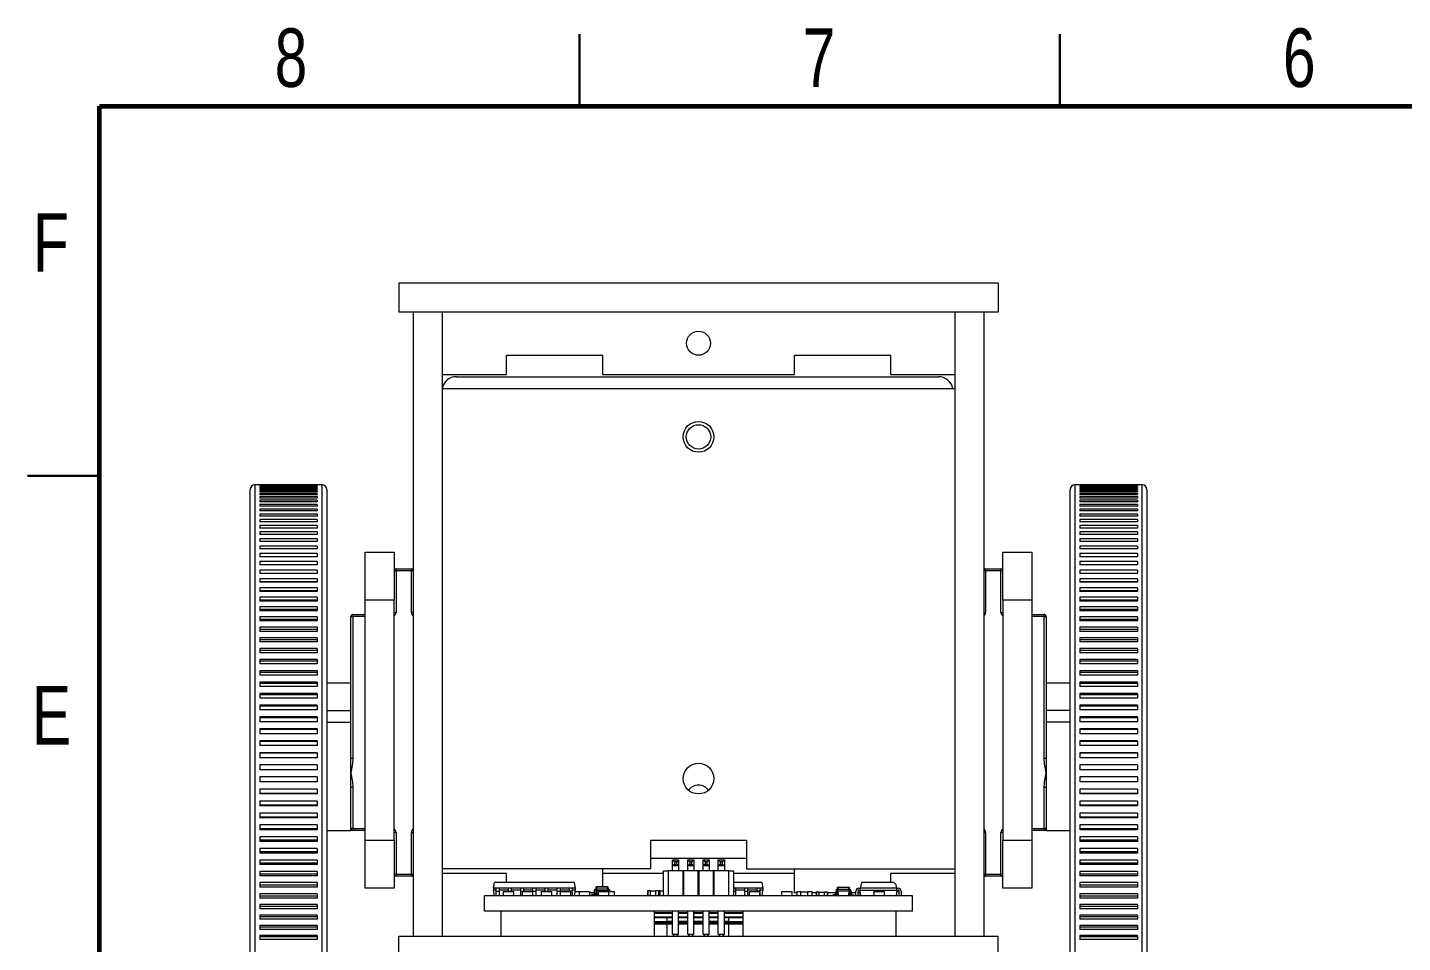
# Model space of a CAD drawing. Header units: millimetres. Extents: x 2 to 418, y 2 to 295.
# Drawn here: x 2.5 to 145.7, y 199.9 to 295.2 of the extents above; entities that cross this region are included whole.
import ezdxf

# ---------------------------------------------------------------- set-up
doc = ezdxf.new("R2010")
doc.units = ezdxf.units.MM
doc.styles.add('SLDTEXTSTYLE1', font='TXT', dxfattribs={"width": 0.75})

msp = doc.modelspace()

# ---------------------------------------------------------------- linework, layer by layer
at = {"color": 7, "linetype": 'Continuous', "lineweight": 30}
for p, q in [((60, 287), (60, 294.5)), ((110, 287), (110, 294.5)), ((10, 248.5), (2.5, 248.5))]:
    msp.add_line(p, q, dxfattribs=at)
at = {"color": 7, "linetype": 'Continuous', "lineweight": 60}
for p, q in [((10, 10), (10, 287)), ((10, 287), (410, 287))]:
    msp.add_line(p, q, dxfattribs=at)
at = {"color": 7, "linetype": 'Continuous', "lineweight": 15}
for p, q in [((41.18, 268.56), (41.18, 265.56)), ((103.58, 268.56), (41.18, 268.56)), ((103.58, 268.56), (103.58, 265.56)), ((103.58, 265.56), (41.18, 265.56)), ((42.68, 265.56), (42.68, 200.56)), ((45.68, 265.56), (45.68, 200.56)), ((99.08, 265.56), (99.08, 200.56)), ((102.08, 265.56), (102.08, 200.56)), ((52.38, 261.06), (62.38, 261.06)), ((52.38, 259.06), (52.38, 261.06)), ((62.38, 261.06), (62.38, 259.06)), ((82.38, 261.06), (92.38, 261.06)), ((82.38, 259.06), (82.38, 261.06)), ((92.38, 261.06), (92.38, 259.06)), ((45.68, 259.06), (52.38, 259.06)), ((47.17, 258.83), (97.37, 258.83)), ((62.38, 259.06), (82.38, 259.06)), ((92.38, 259.06), (99.08, 259.06)), ((99.08, 257.56), (45.68, 257.56)), ((25.68, 229.51), (25.68, 247.06)), ((26.68, 247.56), (26.18, 247.56)), ((32.68, 247.56), (26.68, 247.56)), ((26.68, 247.56), (26.68, 247.56)), ((32.68, 247.56), (26.68, 247.56)), ((32.68, 247.54), (26.68, 247.54)), ((26.68, 247.54), (26.68, 247.52)), ((32.68, 247.52), (26.68, 247.52)), ((32.68, 247.47), (26.68, 247.47)), ((26.68, 247.47), (26.68, 247.43)), ((32.68, 247.43), (26.68, 247.43)), ((32.68, 247.34), (26.68, 247.34)), ((26.68, 247.34), (26.68, 247.28)), ((32.68, 247.28), (26.68, 247.28)), ((32.68, 247.17), (26.68, 247.17)), ((26.68, 247.17), (26.68, 247.09)), ((32.68, 247.09), (26.68, 247.09)), ((32.68, 246.94), (26.68, 246.94)), ((26.68, 246.94), (26.68, 246.84)), ((32.68, 246.84), (26.68, 246.84)), ((32.68, 246.66), (26.68, 246.66)), ((26.68, 246.66), (26.68, 246.54)), ((32.68, 246.54), (26.68, 246.54)), ((32.68, 246.33), (26.68, 246.33)), ((26.68, 246.33), (26.68, 246.19)), ((33.18, 247.56), (32.68, 247.56)), ((32.68, 247.56), (32.68, 247.56)), ((32.68, 247.54), (32.68, 247.52)), ((32.68, 247.47), (32.68, 247.43)), ((32.68, 247.34), (32.68, 247.28)), ((32.68, 247.17), (32.68, 247.09)), ((32.68, 246.94), (32.68, 246.84)), ((32.68, 246.66), (32.68, 246.54)), ((32.68, 246.33), (32.68, 246.19)), ((33.68, 247.06), (33.68, 229.51)), ((111.08, 229.51), (111.08, 247.06)), ((112.08, 247.56), (111.58, 247.56)), ((118.08, 247.56), (112.08, 247.56)), ((112.08, 247.56), (112.08, 247.56)), ((118.08, 247.56), (112.08, 247.56)), ((118.08, 247.54), (112.08, 247.54)), ((112.08, 247.54), (112.08, 247.52)), ((118.08, 247.52), (112.08, 247.52)), ((118.08, 247.47), (112.08, 247.47)), ((112.08, 247.47), (112.08, 247.43)), ((118.08, 247.43), (112.08, 247.43)), ((118.08, 247.34), (112.08, 247.34)), ((112.08, 247.34), (112.08, 247.28)), ((118.08, 247.28), (112.08, 247.28)), ((118.08, 247.17), (112.08, 247.17)), ((112.08, 247.17), (112.08, 247.09)), ((118.08, 247.09), (112.08, 247.09)), ((118.08, 246.94), (112.08, 246.94)), ((112.08, 246.94), (112.08, 246.84)), ((118.08, 246.84), (112.08, 246.84)), ((118.08, 246.66), (112.08, 246.66)), ((112.08, 246.66), (112.08, 246.54)), ((118.08, 246.54), (112.08, 246.54)), ((118.08, 246.33), (112.08, 246.33)), ((112.08, 246.33), (112.08, 246.19)), ((118.58, 247.56), (118.08, 247.56)), ((118.08, 247.56), (118.08, 247.56)), ((118.08, 247.54), (118.08, 247.52)), ((118.08, 247.47), (118.08, 247.43)), ((118.08, 247.34), (118.08, 247.28)), ((118.08, 247.17), (118.08, 247.09)), ((118.08, 246.94), (118.08, 246.84)), ((118.08, 246.66), (118.08, 246.54)), ((118.08, 246.33), (118.08, 246.19)), ((119.08, 247.06), (119.08, 229.51)), ((32.68, 246.19), (26.68, 246.19)), ((32.68, 245.95), (26.68, 245.95)), ((26.68, 245.95), (26.68, 245.79)), ((32.68, 245.79), (26.68, 245.79)), ((32.68, 245.52), (26.68, 245.52)), ((26.68, 245.52), (26.68, 245.34)), ((32.68, 245.34), (26.68, 245.34)), ((32.68, 245.04), (26.68, 245.04)), ((26.68, 245.04), (26.68, 244.84)), ((32.68, 245.95), (32.68, 245.79)), ((32.68, 245.52), (32.68, 245.34)), ((32.68, 245.04), (32.68, 244.84)), ((118.08, 246.19), (112.08, 246.19)), ((118.08, 245.95), (112.08, 245.95)), ((112.08, 245.95), (112.08, 245.79)), ((118.08, 245.79), (112.08, 245.79)), ((118.08, 245.52), (112.08, 245.52)), ((112.08, 245.52), (112.08, 245.34)), ((118.08, 245.34), (112.08, 245.34)), ((118.08, 245.04), (112.08, 245.04)), ((112.08, 245.04), (112.08, 244.84)), ((118.08, 245.95), (118.08, 245.79)), ((118.08, 245.52), (118.08, 245.34)), ((118.08, 245.04), (118.08, 244.84)), ((32.68, 244.84), (26.68, 244.84)), ((32.68, 244.52), (26.68, 244.52)), ((26.68, 244.52), (26.68, 244.29)), ((32.68, 244.29), (26.68, 244.29)), ((32.68, 243.94), (26.68, 243.94)), ((26.68, 243.94), (26.68, 243.7)), ((32.68, 243.7), (26.68, 243.7)), ((32.68, 244.52), (32.68, 244.29)), ((32.68, 243.94), (32.68, 243.7)), ((118.08, 244.84), (112.08, 244.84)), ((118.08, 244.52), (112.08, 244.52)), ((112.08, 244.52), (112.08, 244.29)), ((118.08, 244.29), (112.08, 244.29)), ((118.08, 243.94), (112.08, 243.94)), ((112.08, 243.94), (112.08, 243.7)), ((118.08, 243.7), (112.08, 243.7)), ((118.08, 244.52), (118.08, 244.29)), ((118.08, 243.94), (118.08, 243.7)), ((32.68, 243.32), (26.68, 243.32)), ((26.68, 243.32), (26.68, 243.06)), ((32.68, 243.06), (26.68, 243.06)), ((32.68, 242.66), (26.68, 242.66)), ((26.68, 242.66), (26.68, 242.38)), ((32.68, 242.38), (26.68, 242.38)), ((32.68, 243.32), (32.68, 243.06)), ((32.68, 242.66), (32.68, 242.38)), ((118.08, 243.32), (112.08, 243.32)), ((112.08, 243.32), (112.08, 243.06)), ((118.08, 243.06), (112.08, 243.06)), ((118.08, 242.66), (112.08, 242.66)), ((112.08, 242.66), (112.08, 242.38)), ((118.08, 242.38), (112.08, 242.38)), ((118.08, 243.32), (118.08, 243.06)), ((118.08, 242.66), (118.08, 242.38)), ((32.68, 241.95), (26.68, 241.95)), ((26.68, 241.95), (26.68, 241.65)), ((32.68, 241.65), (26.68, 241.65)), ((32.68, 241.19), (26.68, 241.19)), ((26.68, 241.19), (26.68, 240.88)), ((32.68, 240.88), (26.68, 240.88)), ((32.68, 241.95), (32.68, 241.65)), ((32.68, 241.19), (32.68, 240.88)), ((118.08, 241.95), (112.08, 241.95)), ((112.08, 241.95), (112.08, 241.65)), ((118.08, 241.65), (112.08, 241.65)), ((118.08, 241.19), (112.08, 241.19)), ((112.08, 241.19), (112.08, 240.88)), ((118.08, 240.88), (112.08, 240.88)), ((118.08, 241.95), (118.08, 241.65)), ((118.08, 241.19), (118.08, 240.88)), ((32.68, 240.4), (26.68, 240.4)), ((26.68, 240.4), (26.68, 240.07)), ((32.68, 240.07), (26.68, 240.07)), ((32.68, 239.56), (26.68, 239.56)), ((26.68, 239.56), (26.68, 239.22)), ((32.68, 239.22), (26.68, 239.22)), ((32.68, 240.4), (32.68, 240.07)), ((32.68, 239.56), (32.68, 239.22)), ((37.68, 240.56), (40.68, 240.56)), ((37.68, 235.56), (37.68, 240.56)), ((40.68, 240.56), (40.68, 235.56)), ((104.08, 235.56), (104.08, 240.56)), ((104.08, 240.56), (107.08, 240.56)), ((107.08, 240.56), (107.08, 235.56)), ((118.08, 240.4), (112.08, 240.4)), ((112.08, 240.4), (112.08, 240.07)), ((118.08, 240.07), (112.08, 240.07)), ((118.08, 239.56), (112.08, 239.56)), ((112.08, 239.56), (112.08, 239.22)), ((118.08, 239.22), (112.08, 239.22)), ((118.08, 240.4), (118.08, 240.07)), ((118.08, 239.56), (118.08, 239.22)), ((32.68, 238.69), (26.68, 238.69)), ((26.68, 238.69), (26.68, 238.33)), ((32.68, 238.34), (26.68, 238.34)), ((32.68, 238.33), (26.68, 238.33)), ((32.68, 237.78), (26.68, 237.78)), ((26.68, 237.78), (26.68, 237.41)), ((32.68, 238.69), (32.68, 238.33)), ((32.68, 237.78), (32.68, 237.41)), ((40.68, 238.61), (40.88, 238.61)), ((40.88, 238.81), (40.88, 238.61)), ((40.88, 238.81), (42.48, 238.81)), ((40.88, 238.61), (40.88, 234.26)), ((42.48, 238.61), (40.88, 238.61)), ((42.48, 238.81), (42.48, 238.61)), ((42.48, 234.26), (42.48, 238.61)), ((42.68, 238.61), (42.48, 238.61)), ((102.28, 238.61), (102.08, 238.61)), ((102.28, 238.61), (102.28, 238.81)), ((102.28, 238.81), (103.88, 238.81)), ((102.28, 238.61), (102.28, 234.26)), ((103.88, 238.61), (102.28, 238.61)), ((103.88, 238.61), (103.88, 238.81)), ((103.88, 234.26), (103.88, 238.61)), ((103.88, 238.61), (104.08, 238.61)), ((118.08, 238.69), (112.08, 238.69)), ((112.08, 238.69), (112.08, 238.33)), ((118.08, 238.34), (112.08, 238.34)), ((118.08, 238.33), (112.08, 238.33)), ((118.08, 237.78), (112.08, 237.78)), ((112.08, 237.78), (112.08, 237.41)), ((118.08, 238.69), (118.08, 238.33)), ((118.08, 237.78), (118.08, 237.41)), ((32.68, 237.45), (26.68, 237.45)), ((32.68, 237.41), (26.68, 237.41)), ((32.68, 236.83), (26.68, 236.83)), ((26.68, 236.83), (26.68, 236.45)), ((32.68, 236.52), (26.68, 236.52)), ((32.68, 236.45), (26.68, 236.45)), ((32.68, 236.83), (32.68, 236.45)), ((118.08, 237.45), (112.08, 237.45)), ((118.08, 237.41), (112.08, 237.41)), ((118.08, 236.83), (112.08, 236.83)), ((112.08, 236.83), (112.08, 236.45)), ((118.08, 236.52), (112.08, 236.52)), ((118.08, 236.45), (112.08, 236.45)), ((118.08, 236.83), (118.08, 236.45)), ((32.68, 235.85), (26.68, 235.85)), ((26.68, 235.85), (26.68, 235.46)), ((32.68, 235.55), (26.68, 235.55)), ((32.68, 235.46), (26.68, 235.46)), ((32.68, 234.84), (26.68, 234.84)), ((26.68, 234.84), (26.68, 234.43)), ((32.68, 235.85), (32.68, 235.46)), ((32.68, 234.84), (32.68, 234.43)), ((40.68, 235.56), (37.68, 235.56)), ((37.68, 210.56), (37.68, 235.56)), ((40.68, 210.56), (40.68, 235.56)), ((104.08, 235.56), (104.08, 210.56)), ((107.08, 235.56), (104.08, 235.56)), ((107.08, 235.56), (107.08, 210.56)), ((118.08, 235.85), (112.08, 235.85)), ((112.08, 235.85), (112.08, 235.46)), ((118.08, 235.55), (112.08, 235.55)), ((118.08, 235.46), (112.08, 235.46)), ((118.08, 234.84), (112.08, 234.84)), ((112.08, 234.84), (112.08, 234.43)), ((118.08, 235.85), (118.08, 235.46)), ((118.08, 234.84), (118.08, 234.43)), ((32.68, 234.56), (26.68, 234.56)), ((32.68, 234.43), (26.68, 234.43)), ((32.68, 233.8), (26.68, 233.8)), ((26.68, 233.8), (26.68, 233.38)), ((32.68, 233.53), (26.68, 233.53)), ((32.68, 233.8), (32.68, 233.38)), ((36.18, 219.09), (36.18, 233.86)), ((36.18, 233.86), (36.38, 233.86)), ((36.38, 234.06), (36.38, 233.86)), ((36.38, 234.06), (37.68, 234.06)), ((36.38, 233.86), (36.38, 219.09)), ((40.68, 234.26), (40.88, 234.26)), ((42.68, 234.26), (42.48, 234.26)), ((102.28, 234.26), (102.08, 234.26)), ((103.88, 234.26), (104.08, 234.26)), ((107.08, 234.06), (108.38, 234.06)), ((108.38, 233.86), (108.38, 234.06)), ((108.38, 219.09), (108.38, 233.86)), ((108.38, 233.86), (108.58, 233.86)), ((108.58, 233.86), (108.58, 219.09)), ((118.08, 234.56), (112.08, 234.56)), ((118.08, 234.43), (112.08, 234.43)), ((118.08, 233.8), (112.08, 233.8)), ((112.08, 233.8), (112.08, 233.38)), ((118.08, 233.53), (112.08, 233.53)), ((118.08, 233.8), (118.08, 233.38)), ((32.68, 233.38), (26.68, 233.38)), ((32.68, 232.73), (26.68, 232.73)), ((26.68, 232.73), (26.68, 232.3)), ((32.68, 232.48), (26.68, 232.48)), ((32.68, 232.3), (26.68, 232.3)), ((32.68, 232.73), (32.68, 232.3)), ((118.08, 233.38), (112.08, 233.38)), ((118.08, 232.73), (112.08, 232.73)), ((112.08, 232.73), (112.08, 232.3)), ((118.08, 232.48), (112.08, 232.48)), ((118.08, 232.3), (112.08, 232.3)), ((118.08, 232.73), (118.08, 232.3)), ((32.68, 231.63), (26.68, 231.63)), ((26.68, 231.63), (26.68, 231.19)), ((32.68, 231.4), (26.68, 231.4)), ((32.68, 231.19), (26.68, 231.19)), ((32.68, 231.63), (32.68, 231.19)), ((118.08, 231.63), (112.08, 231.63)), ((112.08, 231.63), (112.08, 231.19)), ((118.08, 231.4), (112.08, 231.4)), ((118.08, 231.19), (112.08, 231.19)), ((118.08, 231.63), (118.08, 231.19)), ((25.68, 188.06), (25.68, 229.51)), ((32.68, 230.51), (26.68, 230.51)), ((26.68, 230.51), (26.68, 230.06)), ((32.68, 230.3), (26.68, 230.3)), ((32.68, 230.06), (26.68, 230.06)), ((32.68, 229.37), (26.68, 229.37)), ((26.68, 229.37), (26.68, 228.91)), ((32.68, 229.18), (26.68, 229.18)), ((32.68, 230.51), (32.68, 230.06)), ((32.68, 229.37), (32.68, 228.91)), ((33.68, 229.51), (33.68, 188.06)), ((111.08, 188.06), (111.08, 229.51)), ((118.08, 230.51), (112.08, 230.51)), ((112.08, 230.51), (112.08, 230.06)), ((118.08, 230.3), (112.08, 230.3)), ((118.08, 230.06), (112.08, 230.06)), ((118.08, 229.37), (112.08, 229.37)), ((112.08, 229.37), (112.08, 228.91)), ((118.08, 229.18), (112.08, 229.18)), ((118.08, 230.51), (118.08, 230.06)), ((118.08, 229.37), (118.08, 228.91)), ((119.08, 229.51), (119.08, 188.06)), ((32.68, 228.91), (26.68, 228.91)), ((32.68, 228.2), (26.68, 228.2)), ((26.68, 228.2), (26.68, 227.73)), ((32.68, 228.03), (26.68, 228.03)), ((32.68, 227.73), (26.68, 227.73)), ((32.68, 228.2), (32.68, 227.73)), ((118.08, 228.91), (112.08, 228.91)), ((118.08, 228.2), (112.08, 228.2)), ((112.08, 228.2), (112.08, 227.73)), ((118.08, 228.03), (112.08, 228.03)), ((118.08, 227.73), (112.08, 227.73)), ((118.08, 228.2), (118.08, 227.73)), ((32.68, 227.02), (26.68, 227.02)), ((26.68, 227.02), (26.68, 226.54)), ((32.68, 226.87), (26.68, 226.87)), ((32.68, 226.54), (26.68, 226.54)), ((32.68, 227.02), (32.68, 226.54)), ((36.18, 226.91), (33.68, 226.91)), ((111.08, 226.91), (108.58, 226.91)), ((118.08, 227.02), (112.08, 227.02)), ((112.08, 227.02), (112.08, 226.54)), ((118.08, 226.87), (112.08, 226.87)), ((118.08, 226.54), (112.08, 226.54)), ((118.08, 227.02), (118.08, 226.54)), ((32.68, 225.82), (26.68, 225.82)), ((26.68, 225.82), (26.68, 225.34)), ((32.68, 225.68), (26.68, 225.68)), ((32.68, 225.34), (26.68, 225.34)), ((32.68, 225.82), (32.68, 225.34)), ((118.08, 225.82), (112.08, 225.82)), ((112.08, 225.82), (112.08, 225.34)), ((118.08, 225.68), (112.08, 225.68)), ((118.08, 225.34), (112.08, 225.34)), ((118.08, 225.82), (118.08, 225.34)), ((32.68, 224.6), (26.68, 224.6)), ((26.68, 224.6), (26.68, 224.12)), ((32.68, 224.49), (26.68, 224.49)), ((32.68, 224.12), (26.68, 224.12)), ((32.68, 224.6), (32.68, 224.12)), ((118.08, 224.6), (112.08, 224.6)), ((112.08, 224.6), (112.08, 224.12)), ((118.08, 224.49), (112.08, 224.49)), ((118.08, 224.12), (112.08, 224.12)), ((118.08, 224.6), (118.08, 224.12)), ((32.68, 223.38), (26.68, 223.38)), ((26.68, 223.38), (26.68, 222.88)), ((32.68, 223.28), (26.68, 223.28)), ((32.68, 222.88), (26.68, 222.88)), ((32.68, 222.14), (26.68, 222.14)), ((26.68, 222.14), (26.68, 221.64)), ((32.68, 222.07), (26.68, 222.07)), ((32.68, 223.38), (32.68, 222.88)), ((32.68, 222.14), (32.68, 221.64)), ((33.68, 222.84), (36.18, 222.84)), ((111.08, 222.84), (108.58, 222.84)), ((118.08, 223.38), (112.08, 223.38)), ((112.08, 223.38), (112.08, 222.88)), ((118.08, 223.28), (112.08, 223.28)), ((118.08, 222.88), (112.08, 222.88)), ((118.08, 222.14), (112.08, 222.14)), ((112.08, 222.14), (112.08, 221.64)), ((118.08, 222.07), (112.08, 222.07)), ((118.08, 223.38), (118.08, 222.88)), ((118.08, 222.14), (118.08, 221.64)), ((32.68, 221.64), (26.68, 221.64)), ((32.68, 220.89), (26.68, 220.89)), ((26.68, 220.89), (26.68, 220.4)), ((32.68, 220.84), (26.68, 220.84)), ((32.68, 220.89), (32.68, 220.4)), ((118.08, 221.64), (112.08, 221.64)), ((118.08, 220.89), (112.08, 220.89)), ((112.08, 220.89), (112.08, 220.4)), ((118.08, 220.84), (112.08, 220.84)), ((118.08, 220.89), (118.08, 220.4)), ((32.68, 220.4), (26.68, 220.4)), ((32.68, 219.64), (26.68, 219.64)), ((26.68, 219.64), (26.68, 219.14)), ((32.68, 219.61), (26.68, 219.61)), ((32.68, 219.14), (26.68, 219.14)), ((32.68, 219.64), (32.68, 219.14)), ((36.18, 217.56), (36.18, 219.09)), ((36.18, 219.09), (36.38, 219.09)), ((108.38, 219.09), (108.58, 219.09)), ((108.58, 219.09), (108.58, 217.56)), ((118.08, 220.4), (112.08, 220.4)), ((118.08, 219.64), (112.08, 219.64)), ((112.08, 219.64), (112.08, 219.14)), ((118.08, 219.61), (112.08, 219.61)), ((118.08, 219.14), (112.08, 219.14)), ((118.08, 219.64), (118.08, 219.14)), ((32.68, 218.39), (26.68, 218.39)), ((26.68, 218.39), (26.68, 217.89)), ((32.68, 218.38), (26.68, 218.38)), ((32.68, 217.89), (26.68, 217.89)), ((32.68, 218.39), (32.68, 217.89)), ((118.08, 218.39), (112.08, 218.39)), ((112.08, 218.39), (112.08, 217.89)), ((118.08, 218.38), (112.08, 218.38)), ((118.08, 217.89), (112.08, 217.89)), ((118.08, 218.39), (118.08, 217.89)), ((32.68, 217.13), (26.68, 217.13)), ((26.68, 217.13), (26.68, 216.63)), ((32.68, 216.64), (26.68, 216.64)), ((32.68, 216.63), (26.68, 216.63)), ((32.68, 217.13), (32.68, 216.63)), ((36.18, 216.02), (36.18, 217.56)), ((108.58, 217.56), (108.58, 216.02)), ((118.08, 217.13), (112.08, 217.13)), ((112.08, 217.13), (112.08, 216.63)), ((118.08, 216.64), (112.08, 216.64)), ((118.08, 216.63), (112.08, 216.63)), ((118.08, 217.13), (118.08, 216.63)), ((32.68, 215.87), (26.68, 215.87)), ((26.68, 215.87), (26.68, 215.38)), ((32.68, 215.41), (26.68, 215.41)), ((32.68, 215.38), (26.68, 215.38)), ((32.68, 215.87), (32.68, 215.38)), ((36.38, 216.02), (36.18, 216.02)), ((36.18, 211.76), (36.18, 216.02)), ((36.38, 216.02), (36.38, 211.76)), ((108.38, 211.76), (108.38, 216.02)), ((108.58, 216.02), (108.38, 216.02)), ((108.58, 216.02), (108.58, 211.76)), ((118.08, 215.87), (112.08, 215.87)), ((112.08, 215.87), (112.08, 215.38)), ((118.08, 215.41), (112.08, 215.41)), ((118.08, 215.38), (112.08, 215.38)), ((118.08, 215.87), (118.08, 215.38)), ((32.68, 214.62), (26.68, 214.62)), ((26.68, 214.62), (26.68, 214.12)), ((32.68, 214.18), (26.68, 214.18)), ((32.68, 214.12), (26.68, 214.12)), ((32.68, 213.37), (26.68, 213.37)), ((26.68, 213.37), (26.68, 212.88)), ((32.68, 214.62), (32.68, 214.12)), ((32.68, 213.37), (32.68, 212.88)), ((118.08, 214.62), (112.08, 214.62)), ((112.08, 214.62), (112.08, 214.12)), ((118.08, 214.18), (112.08, 214.18)), ((118.08, 214.12), (112.08, 214.12)), ((118.08, 213.37), (112.08, 213.37)), ((112.08, 213.37), (112.08, 212.88)), ((118.08, 214.62), (118.08, 214.12)), ((118.08, 213.37), (118.08, 212.88)), ((32.68, 212.95), (26.68, 212.95)), ((32.68, 212.88), (26.68, 212.88)), ((32.68, 212.13), (26.68, 212.13)), ((26.68, 212.13), (26.68, 211.64)), ((32.68, 212.13), (32.68, 211.64)), ((118.08, 212.95), (112.08, 212.95)), ((118.08, 212.88), (112.08, 212.88)), ((118.08, 212.13), (112.08, 212.13)), ((112.08, 212.13), (112.08, 211.64)), ((118.08, 212.13), (118.08, 211.64)), ((32.68, 211.74), (26.68, 211.74)), ((32.68, 211.64), (26.68, 211.64)), ((32.68, 210.9), (26.68, 210.9)), ((26.68, 210.9), (26.68, 210.42)), ((32.68, 210.53), (26.68, 210.53)), ((32.68, 210.9), (32.68, 210.42)), ((33.68, 211.56), (36.18, 211.56)), ((36.18, 211.56), (36.18, 211.76)), ((36.38, 211.76), (36.18, 211.76)), ((36.38, 211.76), (36.38, 211.56)), ((37.68, 211.56), (36.38, 211.56)), ((37.68, 210.56), (40.68, 210.56)), ((37.68, 205.56), (37.68, 210.56)), ((40.88, 211.36), (40.68, 211.36)), ((40.68, 210.56), (40.68, 205.56)), ((40.88, 211.36), (40.88, 207.01)), ((42.48, 207.01), (42.48, 211.36)), ((42.48, 211.36), (42.68, 211.36)), ((67.38, 210.56), (77.38, 210.56)), ((67.38, 210.56), (67.38, 207.56)), ((77.38, 210.56), (77.38, 207.56)), ((102.08, 211.36), (102.28, 211.36)), ((102.28, 211.36), (102.28, 207.01)), ((103.88, 207.01), (103.88, 211.36)), ((104.08, 211.36), (103.88, 211.36)), ((104.08, 205.56), (104.08, 210.56)), ((104.08, 210.56), (107.08, 210.56)), ((108.38, 211.56), (107.08, 211.56)), ((107.08, 210.56), (107.08, 205.56)), ((108.38, 211.56), (108.38, 211.76)), ((108.58, 211.76), (108.38, 211.76)), ((108.58, 211.76), (108.58, 211.56)), ((108.58, 211.56), (111.08, 211.56)), ((118.08, 211.74), (112.08, 211.74)), ((118.08, 211.64), (112.08, 211.64)), ((118.08, 210.9), (112.08, 210.9)), ((112.08, 210.9), (112.08, 210.42)), ((118.08, 210.53), (112.08, 210.53)), ((118.08, 210.9), (118.08, 210.42)), ((32.68, 210.42), (26.68, 210.42)), ((32.68, 209.68), (26.68, 209.68)), ((26.68, 209.68), (26.68, 209.2)), ((32.68, 209.34), (26.68, 209.34)), ((32.68, 209.2), (26.68, 209.2)), ((32.68, 209.68), (32.68, 209.2)), ((118.08, 210.42), (112.08, 210.42)), ((118.08, 209.68), (112.08, 209.68)), ((112.08, 209.68), (112.08, 209.2)), ((118.08, 209.34), (112.08, 209.34)), ((118.08, 209.2), (112.08, 209.2)), ((118.08, 209.68), (118.08, 209.2)), ((32.68, 208.48), (26.68, 208.48)), ((26.68, 208.48), (26.68, 208)), ((32.68, 208.16), (26.68, 208.16)), ((32.68, 208), (26.68, 208)), ((32.68, 208.48), (32.68, 208)), ((77.38, 208.63), (67.38, 208.63)), ((69.68, 207.86), (69.68, 208.49)), ((69.68, 208.49), (69.88, 208.29)), ((69.68, 208.49), (70.31, 208.49)), ((69.88, 208.06), (69.68, 207.86)), ((70.31, 207.86), (69.68, 207.86)), ((69.68, 207.36), (69.68, 207.86)), ((69.88, 208.29), (69.88, 208.06)), ((70.11, 208.29), (69.88, 208.29)), ((69.88, 208.06), (70.11, 208.06)), ((70.31, 208.49), (70.11, 208.29)), ((70.11, 208.06), (70.11, 208.29)), ((70.11, 208.06), (70.31, 207.86)), ((70.31, 208.49), (70.31, 207.86)), ((70.31, 207.86), (70.31, 207.36)), ((71.27, 207.86), (71.27, 208.49)), ((71.27, 208.49), (71.47, 208.29)), ((71.27, 208.49), (71.9, 208.49)), ((71.47, 208.06), (71.27, 207.86)), ((71.9, 207.86), (71.27, 207.86)), ((71.27, 207.36), (71.27, 207.86)), ((71.47, 208.29), (71.47, 208.06)), ((71.7, 208.29), (71.47, 208.29)), ((71.47, 208.06), (71.7, 208.06)), ((71.9, 208.49), (71.7, 208.29)), ((71.7, 208.06), (71.7, 208.29)), ((71.7, 208.06), (71.9, 207.86)), ((71.9, 208.49), (71.9, 207.86)), ((71.9, 207.86), (71.9, 207.36)), ((72.86, 208.49), (73.49, 208.49)), ((72.86, 208.49), (73.06, 208.29)), ((72.86, 207.86), (72.86, 208.49)), ((73.06, 208.06), (72.86, 207.86)), ((73.49, 207.86), (72.86, 207.86)), ((72.86, 207.36), (72.86, 207.86)), ((73.06, 208.29), (73.06, 208.06)), ((73.29, 208.29), (73.06, 208.29)), ((73.06, 208.06), (73.29, 208.06)), ((73.49, 208.49), (73.29, 208.29)), ((73.29, 208.06), (73.29, 208.29)), ((73.29, 208.06), (73.49, 207.86)), ((73.49, 208.49), (73.49, 207.86)), ((73.49, 207.86), (73.49, 207.36)), ((74.44, 207.86), (74.44, 208.49)), ((74.44, 208.49), (74.64, 208.29)), ((74.44, 208.49), (75.08, 208.49)), ((74.64, 208.06), (74.44, 207.86)), ((75.08, 207.86), (74.44, 207.86)), ((74.44, 207.36), (74.44, 207.86)), ((74.64, 208.29), (74.64, 208.06)), ((74.88, 208.29), (74.64, 208.29)), ((74.64, 208.06), (74.88, 208.06)), ((75.08, 208.49), (74.88, 208.29)), ((74.88, 208.06), (74.88, 208.29)), ((74.88, 208.06), (75.08, 207.86)), ((75.08, 208.49), (75.08, 207.86)), ((75.08, 207.86), (75.08, 207.36)), ((118.08, 208.48), (112.08, 208.48)), ((112.08, 208.48), (112.08, 208)), ((118.08, 208.16), (112.08, 208.16)), ((118.08, 208), (112.08, 208)), ((118.08, 208.48), (118.08, 208)), ((32.68, 207.29), (26.68, 207.29)), ((26.68, 207.29), (26.68, 206.82)), ((32.68, 207), (26.68, 207)), ((32.68, 206.82), (26.68, 206.82)), ((32.68, 207.29), (32.68, 206.82)), ((40.88, 207.01), (40.68, 207.01)), ((40.88, 207.01), (42.48, 207.01)), ((40.88, 207.01), (40.88, 206.81)), ((42.48, 206.81), (40.88, 206.81)), ((42.48, 207.01), (42.48, 206.81)), ((42.48, 207.01), (42.68, 207.01)), ((67.38, 207.56), (45.68, 207.56)), ((52.38, 207.06), (45.68, 207.06)), ((52.38, 206.15), (52.38, 207.06)), ((62.38, 207.56), (62.38, 207.06)), ((62.38, 207.06), (62.38, 205.7)), ((68.73, 207.06), (62.38, 207.06)), ((68.73, 204.75), (68.73, 207.35)), ((68.73, 207.35), (69.23, 207.35)), ((69.23, 207.35), (69.23, 204.75)), ((70.77, 207.35), (69.23, 207.35)), ((69.68, 207.35), (69.68, 207.36)), ((70.31, 207.36), (69.68, 207.36)), ((70.31, 207.35), (70.31, 207.36)), ((70.77, 204.75), (70.77, 207.35)), ((70.77, 207.35), (70.81, 207.35)), ((72.36, 207.35), (70.81, 207.35)), ((70.81, 207.35), (70.81, 204.75)), ((71.27, 207.35), (71.27, 207.36)), ((71.9, 207.36), (71.27, 207.36)), ((71.9, 207.35), (71.9, 207.36)), ((72.36, 207.35), (72.4, 207.35)), ((72.36, 204.75), (72.36, 207.35)), ((72.4, 207.35), (72.4, 204.75)), ((73.94, 207.35), (72.4, 207.35)), ((72.86, 207.35), (72.86, 207.36)), ((73.49, 207.36), (72.86, 207.36)), ((73.49, 207.35), (73.49, 207.36)), ((73.94, 207.35), (73.99, 207.35)), ((73.94, 204.75), (73.94, 207.35)), ((75.53, 207.35), (73.99, 207.35)), ((73.99, 207.35), (73.99, 204.75)), ((74.44, 207.35), (74.44, 207.36)), ((75.08, 207.36), (74.44, 207.36)), ((75.08, 207.35), (75.08, 207.36)), ((75.53, 207.35), (76.03, 207.35)), ((75.53, 204.75), (75.53, 207.35)), ((76.03, 207.35), (76.03, 204.75)), ((82.38, 207.06), (76.03, 207.06)), ((77.38, 207.56), (99.08, 207.56)), ((82.38, 207.06), (82.38, 207.56)), ((82.38, 205.06), (82.38, 207.06)), ((92.38, 207.06), (92.38, 206.15)), ((99.08, 207.06), (92.38, 207.06)), ((102.08, 207.01), (102.28, 207.01)), ((102.28, 207.01), (103.88, 207.01)), ((102.28, 206.81), (102.28, 207.01)), ((103.88, 206.81), (102.28, 206.81)), ((104.08, 207.01), (103.88, 207.01)), ((103.88, 206.81), (103.88, 207.01)), ((118.08, 207.29), (112.08, 207.29)), ((112.08, 207.29), (112.08, 206.82)), ((118.08, 207), (112.08, 207)), ((118.08, 206.82), (112.08, 206.82)), ((118.08, 207.29), (118.08, 206.82)), ((32.68, 206.12), (26.68, 206.12)), ((26.68, 206.12), (26.68, 205.66)), ((32.68, 205.85), (26.68, 205.85)), ((32.68, 205.66), (26.68, 205.66)), ((32.68, 204.97), (26.68, 204.97)), ((26.68, 204.97), (26.68, 204.51)), ((32.68, 206.12), (32.68, 205.66)), ((32.68, 204.97), (32.68, 204.51)), ((40.68, 205.56), (37.68, 205.56)), ((51.02, 205.55), (51.12, 206.15)), ((51.29, 205.55), (51.02, 205.55)), ((51.02, 205.55), (51.02, 205.35)), ((51.12, 204.75), (51.02, 205.35)), ((51.29, 205.35), (51.02, 205.35)), ((59.44, 206.15), (51.12, 206.15)), ((51.29, 205.55), (51.29, 205.25)), ((51.65, 205.55), (51.29, 205.55)), ((51.29, 205.25), (51.29, 204.75)), ((51.29, 205.25), (51.65, 205.25)), ((51.65, 205.25), (51.65, 205.55)), ((52.56, 205.55), (51.65, 205.55)), ((52.56, 205.35), (51.65, 205.35)), ((51.65, 204.75), (51.65, 205.25)), ((52.03, 205.2), (53.11, 205.2)), ((52.03, 205.2), (52.03, 204.75)), ((52.56, 205.55), (52.56, 205.25)), ((52.92, 205.55), (52.56, 205.55)), ((52.56, 205.25), (52.56, 205.2)), ((52.56, 205.25), (52.92, 205.25)), ((52.92, 205.25), (52.92, 205.55)), ((53.83, 205.55), (52.92, 205.55)), ((53.83, 205.35), (52.92, 205.35)), ((52.92, 205.2), (52.92, 205.25)), ((53.11, 205.2), (53.11, 204.75)), ((53.83, 205.55), (53.83, 205.25)), ((54.19, 205.55), (53.83, 205.55)), ((53.83, 205.25), (53.83, 204.75)), ((53.83, 205.25), (54.19, 205.25)), ((54.01, 205.2), (54.01, 204.75)), ((54.01, 205.2), (55.09, 205.2)), ((54.19, 205.25), (54.19, 205.55)), ((55.1, 205.55), (54.19, 205.55)), ((55.1, 205.35), (54.19, 205.35)), ((54.19, 205.2), (54.19, 205.25)), ((55.09, 205.2), (55.09, 204.75)), ((55.1, 205.55), (55.1, 205.25)), ((55.46, 205.55), (55.1, 205.55)), ((55.1, 205.25), (55.1, 204.75)), ((55.1, 205.25), (55.46, 205.25)), ((55.46, 205.25), (55.46, 205.55)), ((56.37, 205.55), (55.46, 205.55)), ((56.37, 205.35), (55.46, 205.35)), ((55.46, 204.75), (55.46, 205.25)), ((55.99, 205.2), (55.99, 204.75)), ((55.99, 205.2), (57.07, 205.2)), ((56.37, 205.55), (56.37, 205.25)), ((56.73, 205.55), (56.37, 205.55)), ((56.37, 205.25), (56.37, 205.2)), ((56.37, 205.25), (56.73, 205.25)), ((56.73, 205.25), (56.73, 205.55)), ((57.64, 205.55), (56.73, 205.55)), ((57.64, 205.35), (56.73, 205.35)), ((56.73, 205.2), (56.73, 205.25)), ((57.07, 205.2), (57.07, 204.75)), ((57.64, 205.55), (57.64, 205.25)), ((58, 205.55), (57.64, 205.55)), ((57.64, 205.25), (57.64, 204.75)), ((57.64, 205.25), (58, 205.25)), ((57.97, 205.2), (59.05, 205.2)), ((57.97, 205.2), (57.97, 204.75)), ((58, 205.25), (58, 205.55)), ((58.91, 205.55), (58, 205.55)), ((58.91, 205.35), (58, 205.35)), ((58, 205.2), (58, 205.25)), ((58.91, 205.55), (58.91, 205.25)), ((59.27, 205.55), (58.91, 205.55)), ((58.91, 205.25), (58.91, 205.2)), ((59.27, 205.25), (58.91, 205.25)), ((59.05, 205.2), (59.05, 204.75)), ((59.27, 205.25), (59.27, 205.55)), ((59.55, 205.55), (59.27, 205.55)), ((59.55, 205.35), (59.27, 205.35)), ((59.27, 204.75), (59.27, 205.25)), ((59.44, 206.15), (59.55, 205.55)), ((59.49, 204.75), (59.55, 205.35)), ((59.53, 205.2), (59.95, 205.2)), ((59.55, 205.55), (59.55, 205.35)), ((59.95, 205.2), (59.95, 204.75)), ((59.95, 205.2), (61.03, 205.2)), ((61.03, 205.2), (61.03, 204.75)), ((61.51, 205.06), (61.03, 205.06)), ((61.48, 204.89), (61.28, 204.89)), ((61.28, 204.75), (61.28, 204.89)), ((61.53, 205.3), (61.5, 204.91)), ((61.67, 205.29), (61.64, 204.9)), ((61.73, 205.06), (61.66, 205.06)), ((61.71, 205.45), (61.69, 205.45)), ((61.71, 205.31), (61.69, 205.31)), ((61.71, 205.45), (61.73, 205.67)), ((61.71, 205.38), (61.71, 205.45)), ((61.71, 205.31), (61.71, 205.38)), ((61.71, 205.38), (61.72, 205.38)), ((61.75, 204.84), (61.71, 205.31)), ((61.75, 205.45), (61.72, 205.38)), ((61.72, 205.38), (61.75, 205.31)), ((61.77, 205.67), (61.75, 205.45)), ((62.92, 205.45), (61.75, 205.45)), ((61.75, 205.31), (62.92, 205.31)), ((61.75, 205.31), (61.79, 204.84)), ((61.77, 205.7), (62.9, 205.7)), ((61.77, 205.67), (61.77, 205.7)), ((62.9, 205.67), (61.77, 205.67)), ((61.79, 204.8), (61.79, 204.84)), ((61.93, 204.8), (61.79, 204.8)), ((61.93, 205.2), (61.93, 204.75)), ((61.93, 205.2), (63.01, 205.2)), ((62.9, 205.67), (62.9, 205.7)), ((62.92, 205.45), (62.9, 205.67)), ((62.91, 205.2), (62.92, 205.31)), ((62.95, 205.38), (62.92, 205.45)), ((62.92, 205.31), (62.95, 205.38)), ((62.94, 205.67), (62.96, 205.45)), ((62.95, 205.38), (62.96, 205.38)), ((62.96, 205.31), (62.95, 205.2)), ((62.96, 205.45), (62.96, 205.38)), ((62.96, 205.45), (62.98, 205.45)), ((62.96, 205.38), (62.96, 205.31)), ((62.96, 205.31), (62.98, 205.31)), ((63, 205.29), (63, 205.2)), ((63.01, 205.2), (63.01, 204.75)), ((63.01, 205.2), (63.61, 205.2)), ((63.14, 205.3), (63.14, 205.2)), ((63.61, 205.2), (63.61, 204.75)), ((67.08, 205.3), (67.1, 205.3)), ((67.08, 205.3), (67.08, 204.75)), ((67.1, 205.3), (67.38, 205.3)), ((67.1, 205.3), (67.1, 204.75)), ((67.38, 204.75), (67.38, 205.3)), ((67.93, 205.25), (67.38, 205.25)), ((67.93, 205.3), (68.2, 205.3)), ((67.93, 204.75), (67.93, 205.3)), ((68.2, 205.3), (68.2, 204.75)), ((68.2, 205.3), (68.23, 205.3)), ((68.23, 205.3), (68.38, 205.3)), ((68.23, 205.3), (68.23, 204.75)), ((68.38, 204.75), (68.38, 205.3)), ((68.73, 205.25), (68.38, 205.25)), ((78.97, 206.15), (76.03, 206.15)), ((76.26, 205.55), (76.03, 205.55)), ((76.26, 205.25), (76.26, 205.55)), ((77.17, 205.55), (76.26, 205.55)), ((77.17, 205.35), (76.26, 205.35)), ((76.26, 204.75), (76.26, 205.25)), ((77.17, 205.55), (77.17, 205.25)), ((77.53, 205.55), (77.17, 205.55)), ((77.17, 205.25), (77.17, 204.75)), ((77.17, 205.25), (77.53, 205.25)), ((77.53, 205.25), (77.53, 205.55)), ((78.44, 205.55), (77.53, 205.55)), ((78.44, 205.35), (77.53, 205.35)), ((77.53, 204.75), (77.53, 205.25)), ((77.66, 205.2), (77.66, 204.75)), ((77.66, 205.2), (78.74, 205.2)), ((78.44, 205.55), (78.44, 205.25)), ((78.8, 205.55), (78.44, 205.55)), ((78.44, 205.25), (78.44, 205.2)), ((78.8, 205.25), (78.44, 205.25)), ((78.74, 205.2), (78.74, 204.75)), ((78.8, 205.25), (78.8, 205.55)), ((79.08, 205.55), (78.8, 205.55)), ((79.08, 205.35), (78.8, 205.35)), ((78.8, 204.75), (78.8, 205.25)), ((78.97, 206.15), (79.08, 205.55)), ((79.02, 204.75), (79.08, 205.35)), ((79.08, 205.55), (79.08, 205.35)), ((81.01, 205.2), (81.01, 204.75)), ((81.01, 205.2), (82.09, 205.2)), ((82.09, 205.2), (82.09, 204.75)), ((82.63, 205.06), (82.38, 205.06)), ((82.63, 205.2), (83.03, 205.2)), ((82.63, 205.2), (82.63, 204.75)), ((83.03, 204.75), (83.03, 205.2)), ((83.03, 205.15), (83.78, 205.15)), ((83.78, 205.2), (84.18, 205.2)), ((83.78, 204.75), (83.78, 205.2)), ((84.18, 205.2), (84.18, 204.75)), ((84.65, 205.06), (84.18, 205.06)), ((84.65, 205.15), (84.67, 205.15)), ((84.65, 205.15), (84.65, 204.75)), ((84.67, 205.15), (84.95, 205.15)), ((84.67, 205.15), (84.67, 204.75)), ((84.95, 204.75), (84.95, 205.15)), ((85.5, 205.1), (84.95, 205.1)), ((85.5, 204.75), (85.5, 205.15)), ((85.5, 205.15), (85.77, 205.15)), ((85.77, 205.15), (85.77, 204.75)), ((85.77, 205.15), (85.8, 205.15)), ((85.8, 205.15), (85.8, 204.75)), ((86.66, 205.06), (85.8, 205.06)), ((86.62, 204.84), (86.42, 204.84)), ((86.42, 204.75), (86.42, 204.84)), ((86.67, 205.25), (86.64, 204.86)), ((86.81, 205.24), (86.78, 204.85)), ((86.86, 205.06), (86.8, 205.06)), ((86.85, 205.4), (86.83, 205.4)), ((86.85, 205.26), (86.83, 205.26)), ((86.85, 205.4), (86.87, 205.62)), ((86.85, 205.33), (86.85, 205.4)), ((86.85, 205.26), (86.85, 205.33)), ((86.86, 205.33), (86.85, 205.33)), ((86.89, 204.79), (86.85, 205.26)), ((86.89, 205.4), (86.86, 205.33)), ((86.86, 205.33), (86.89, 205.26)), ((86.91, 205.62), (86.89, 205.4)), ((88.06, 205.4), (86.89, 205.4)), ((86.89, 205.26), (86.93, 204.79)), ((86.89, 205.26), (88.06, 205.26)), ((86.91, 205.65), (88.04, 205.65)), ((86.91, 205.62), (86.91, 205.65)), ((88.04, 205.62), (86.91, 205.62)), ((86.93, 204.79), (88.02, 204.79)), ((88.02, 204.79), (88.06, 205.26)), ((88.02, 204.75), (88.02, 204.79)), ((88.04, 205.62), (88.04, 205.65)), ((88.06, 205.4), (88.04, 205.62)), ((88.08, 205.33), (88.06, 205.4)), ((88.06, 205.26), (88.08, 205.33)), ((88.1, 205.26), (88.06, 204.79)), ((88.08, 205.62), (88.1, 205.4)), ((88.08, 205.33), (88.1, 205.33)), ((88.15, 205.06), (88.08, 205.06)), ((88.1, 205.4), (88.1, 205.33)), ((88.1, 205.4), (88.11, 205.4)), ((88.1, 205.33), (88.1, 205.26)), ((88.1, 205.26), (88.11, 205.26)), ((88.13, 205.24), (88.16, 204.85)), ((88.27, 205.25), (88.3, 204.86)), ((88.78, 205.06), (88.29, 205.06)), ((88.32, 204.84), (88.52, 204.84)), ((88.52, 204.75), (88.52, 204.84)), ((88.78, 204.75), (88.78, 205.25)), ((88.98, 205.25), (88.98, 204.75)), ((89.17, 205.06), (88.98, 205.06)), ((89.08, 205.55), (89.23, 205.55)), ((89.08, 205.35), (89.23, 205.35)), ((89.17, 205.2), (89.17, 204.75)), ((89.17, 205.2), (89.25, 205.2)), ((89.34, 206.15), (89.23, 205.55)), ((93.03, 205.55), (89.23, 205.55)), ((89.23, 205.55), (89.23, 205.35)), ((89.23, 205.35), (93.03, 205.35)), ((89.3, 204.75), (89.23, 205.35)), ((92.73, 206.15), (89.34, 206.15)), ((90.65, 205.2), (90.65, 204.75)), ((90.65, 205.2), (91.73, 205.2)), ((91.73, 205.2), (91.73, 204.75)), ((92.97, 205.91), (92.73, 206.15)), ((93.03, 205.55), (92.97, 205.91)), ((93.03, 205.35), (92.97, 204.75)), ((93.02, 205.2), (93.23, 205.2)), ((93.03, 205.35), (93.03, 205.55)), ((93.03, 205.55), (93.18, 205.55)), ((93.03, 205.35), (93.18, 205.35)), ((93.23, 205.2), (93.23, 204.75)), ((93.28, 204.75), (93.28, 205.25)), ((93.48, 205.25), (93.48, 204.75)), ((107.08, 205.56), (104.08, 205.56)), ((118.08, 206.12), (112.08, 206.12)), ((112.08, 206.12), (112.08, 205.66)), ((118.08, 205.85), (112.08, 205.85)), ((118.08, 205.66), (112.08, 205.66)), ((118.08, 204.97), (112.08, 204.97)), ((112.08, 204.97), (112.08, 204.51)), ((118.08, 206.12), (118.08, 205.66)), ((118.08, 204.97), (118.08, 204.51)), ((32.68, 204.73), (26.68, 204.73)), ((32.68, 204.51), (26.68, 204.51)), ((32.68, 203.84), (26.68, 203.84)), ((26.68, 203.84), (26.68, 203.39)), ((32.68, 203.63), (26.68, 203.63)), ((32.68, 203.39), (26.68, 203.39)), ((32.68, 203.84), (32.68, 203.39)), ((94.68, 204.75), (50.08, 204.75)), ((50.08, 203.15), (50.08, 204.75)), ((94.68, 203.15), (94.68, 204.75)), ((118.08, 204.73), (112.08, 204.73)), ((118.08, 204.51), (112.08, 204.51)), ((118.08, 203.84), (112.08, 203.84)), ((112.08, 203.84), (112.08, 203.39)), ((118.08, 203.63), (112.08, 203.63)), ((118.08, 203.39), (112.08, 203.39)), ((118.08, 203.84), (118.08, 203.39)), ((32.68, 202.73), (26.68, 202.73)), ((26.68, 202.73), (26.68, 202.3)), ((32.68, 202.55), (26.68, 202.55)), ((32.68, 202.3), (26.68, 202.3)), ((32.68, 202.73), (32.68, 202.3)), ((94.68, 203.15), (50.08, 203.15)), ((51.78, 203.15), (51.78, 200.56)), ((67.78, 200.56), (67.78, 203.15)), ((67.78, 203), (69.68, 203)), ((69.68, 202.45), (67.78, 202.45)), ((69.13, 201.95), (67.78, 201.95)), ((69.13, 202.09), (69.13, 202.45)), ((69.13, 201.95), (69.13, 202.09)), ((69.68, 201.95), (69.13, 201.95)), ((69.13, 201.81), (69.13, 201.95)), ((69.68, 200.76), (69.68, 203.15)), ((70.31, 200.76), (70.31, 203.15)), ((70.31, 203), (71.27, 203)), ((71.27, 202.45), (70.31, 202.45)), ((71.27, 201.95), (70.31, 201.95)), ((71.27, 200.76), (71.27, 203.15)), ((71.9, 200.76), (71.9, 203.15)), ((71.9, 203), (72.86, 203)), ((72.86, 202.45), (71.9, 202.45)), ((72.86, 201.95), (71.9, 201.95)), ((72.86, 200.76), (72.86, 203.15)), ((73.49, 200.76), (73.49, 203.15)), ((73.49, 203), (74.44, 203)), ((74.44, 202.45), (73.49, 202.45)), ((74.44, 201.95), (73.49, 201.95)), ((74.44, 200.76), (74.44, 203.15)), ((75.08, 200.76), (75.08, 203.15)), ((75.08, 203), (76.98, 203)), ((76.98, 202.45), (75.08, 202.45)), ((75.53, 201.95), (75.08, 201.95)), ((75.53, 202.09), (75.53, 202.45)), ((75.53, 201.95), (75.53, 202.09)), ((76.98, 201.95), (75.53, 201.95)), ((75.53, 201.81), (75.53, 201.95)), ((76.98, 203.15), (76.98, 200.56)), ((92.98, 200.56), (92.98, 203.15)), ((118.08, 202.73), (112.08, 202.73)), ((112.08, 202.73), (112.08, 202.3)), ((118.08, 202.55), (112.08, 202.55)), ((118.08, 202.3), (112.08, 202.3)), ((118.08, 202.73), (118.08, 202.3)), ((32.68, 201.65), (26.68, 201.65)), ((26.68, 201.65), (26.68, 201.23)), ((32.68, 201.5), (26.68, 201.5)), ((32.68, 201.23), (26.68, 201.23)), ((32.68, 200.6), (26.68, 200.6)), ((26.68, 200.6), (26.68, 200.19)), ((32.68, 200.48), (26.68, 200.48)), ((32.68, 201.65), (32.68, 201.23)), ((32.68, 200.6), (32.68, 200.19)), ((41.18, 200.56), (103.58, 200.56)), ((41.18, 197.56), (41.18, 200.56)), ((69.68, 201.81), (69.13, 201.81)), ((69.88, 200.56), (69.68, 200.76)), ((69.68, 200.76), (70.31, 200.76)), ((70.11, 200.56), (70.31, 200.76)), ((71.27, 201.81), (70.31, 201.81)), ((71.27, 200.76), (71.9, 200.76)), ((71.47, 200.56), (71.27, 200.76)), ((71.7, 200.56), (71.9, 200.76)), ((72.86, 201.81), (71.9, 201.81)), ((73.06, 200.56), (72.86, 200.76)), ((72.86, 200.76), (73.49, 200.76)), ((73.29, 200.56), (73.49, 200.76)), ((74.44, 201.81), (73.49, 201.81)), ((74.64, 200.56), (74.44, 200.76)), ((74.44, 200.76), (75.08, 200.76)), ((74.88, 200.56), (75.08, 200.76)), ((75.53, 201.81), (75.08, 201.81)), ((103.58, 197.56), (103.58, 200.56)), ((118.08, 201.65), (112.08, 201.65)), ((112.08, 201.65), (112.08, 201.23)), ((118.08, 201.5), (112.08, 201.5)), ((118.08, 201.23), (112.08, 201.23)), ((118.08, 200.6), (112.08, 200.6)), ((112.08, 200.6), (112.08, 200.19)), ((118.08, 200.48), (112.08, 200.48)), ((118.08, 201.65), (118.08, 201.23)), ((118.08, 200.6), (118.08, 200.19)), ((32.68, 200.19), (26.68, 200.19)), ((118.08, 200.19), (112.08, 200.19))]:
    msp.add_line(p, q, dxfattribs=at)
at = {"color": 8, "linetype": 'Continuous', "lineweight": 15}
for p, q in [((26.18, 247.56), (26.18, 229.71)), ((33.18, 229.71), (33.18, 247.56)), ((111.58, 247.56), (111.58, 229.71)), ((118.58, 229.71), (118.58, 247.56)), ((37.68, 233.86), (36.38, 233.86)), ((108.38, 233.86), (107.08, 233.86)), ((26.18, 229.71), (26.18, 187.56)), ((33.18, 187.56), (33.18, 229.71)), ((111.58, 229.71), (111.58, 187.56)), ((118.58, 187.56), (118.58, 229.71)), ((33.68, 224.06), (36.18, 224.06)), ((111.08, 224.06), (108.58, 224.06)), ((36.38, 211.76), (37.68, 211.76)), ((107.08, 211.76), (108.38, 211.76)), ((61.79, 204.84), (61.93, 204.84)), ((76.03, 205.25), (76.26, 205.25)), ((69.68, 202.9), (67.78, 202.9)), ((67.78, 202.55), (69.68, 202.55)), ((67.78, 202.09), (69.13, 202.09)), ((69.68, 202.09), (69.13, 202.09)), ((71.27, 202.9), (70.31, 202.9)), ((70.31, 202.55), (71.27, 202.55)), ((71.27, 202.09), (70.31, 202.09)), ((72.86, 202.9), (71.9, 202.9)), ((71.9, 202.55), (72.86, 202.55)), ((72.86, 202.09), (71.9, 202.09)), ((74.44, 202.9), (73.49, 202.9)), ((73.49, 202.55), (74.44, 202.55)), ((74.44, 202.09), (73.49, 202.09)), ((76.98, 202.9), (75.08, 202.9)), ((75.08, 202.55), (76.98, 202.55)), ((75.53, 202.09), (75.08, 202.09)), ((75.53, 202.09), (76.98, 202.09)), ((69.13, 201.81), (67.78, 201.81)), ((69.13, 200.56), (69.13, 201.81)), ((76.98, 201.81), (75.53, 201.81)), ((75.53, 200.56), (75.53, 201.81))]:
    msp.add_line(p, q, dxfattribs=at)
at = {"color": 7, "linetype": 'Continuous', "lineweight": 15}
for centre, radius in [((72.38, 262.31), 1.25), ((72.38, 252.56), 1.6), ((72.38, 252.56), 1.27), ((72.38, 216.96), 1.6)]:
    msp.add_circle(centre, radius, dxfattribs=at)
for centre, radius, start, end in [((47.17, 257.33), 1.5, 90, 172.5691), ((97.37, 257.33), 1.5, 8.8201, 90), ((26.18, 247.06), 0.5, 90, 180), ((33.18, 247.06), 0.5, 0, 90), ((111.58, 247.06), 0.5, 90, 180), ((118.58, 247.06), 0.5, 0, 90), ((40.88, 238.61), 0.2, 90, 180), ((42.48, 238.61), 0.2, 0, 90), ((102.28, 238.61), 0.2, 90, 180), ((103.88, 238.61), 0.2, 0, 90), ((36.38, 233.86), 0.2, 90, 180), ((108.38, 233.86), 0.2, 0, 90), ((72.38, 215.02), 1.27, 34.8602, 145.1398), ((36.38, 211.76), 0.2, 180, 270), ((108.38, 211.76), 0.2, 270, 0), ((40.88, 207.01), 0.2, 180, 270), ((42.48, 207.01), 0.2, 270, 0), ((102.28, 207.01), 0.2, 180, 270), ((103.88, 207.01), 0.2, 270, 0), ((61.48, 204.91), 0.02, 270, 355.9144), ((61.48, 204.91), 0.16, 270, 355.9144), ((61.69, 205.29), 0.16, 90, 175.9144), ((61.69, 205.29), 0.02, 90, 175.9144), ((61.77, 205.66), 0.04, 90, 175), ((61.75, 205.55), 0.117, 80.1973, 99.8027), ((61.79, 204.84), 0.04, 185, 270), ((61.77, 204.95), 0.117, 260.1994, 279.8006), ((62.9, 205.66), 0.04, 5, 90), ((62.92, 205.55), 0.117, 80.1957, 99.8043), ((62.98, 205.29), 0.16, 4.0856, 90), ((62.98, 205.29), 0.02, 4.0856, 90), ((86.62, 204.86), 0.02, 270, 355.9144), ((86.83, 205.24), 0.16, 90, 175.9144), ((86.62, 204.86), 0.16, 316.5675, 355.9144), ((86.83, 205.24), 0.02, 90, 175.9144), ((86.91, 205.61), 0.04, 90, 175), ((86.89, 205.5), 0.117, 80.2003, 99.7997), ((86.91, 204.9), 0.117, 260.1982, 279.8018), ((86.93, 204.79), 0.04, 185, 270), ((88.04, 204.9), 0.117, 260.1982, 279.8018), ((88.02, 204.79), 0.04, 270, 355), ((88.04, 205.61), 0.04, 5, 90), ((88.06, 205.5), 0.117, 80.2003, 99.7997), ((88.11, 205.24), 0.16, 4.0856, 90), ((88.11, 205.24), 0.02, 4.0856, 90), ((88.32, 204.86), 0.16, 184.0856, 223.4325), ((88.32, 204.86), 0.02, 184.0856, 270), ((89.08, 205.25), 0.3, 90, 180), ((89.08, 205.25), 0.1, 90, 180), ((93.18, 205.25), 0.3, 0, 90), ((93.18, 205.25), 0.1, 0, 90)]:
    msp.add_arc(centre, radius, start, end, dxfattribs=at)
at = {"color": 8, "linetype": 'Continuous', "lineweight": 15}
for centre, start, end in [((40.48, 234.26), 300, 0), ((42.88, 234.26), 180, 240), ((101.88, 234.26), 300, 0), ((104.28, 234.26), 180, 240), ((40.48, 211.36), 0, 60), ((42.88, 211.36), 120, 180), ((101.88, 211.36), 0, 60), ((104.28, 211.36), 120, 180)]:
    msp.add_arc(centre, 0.4, start, end, dxfattribs=at)
at = {"color": 7, "linetype": 'Continuous', "lineweight": 15}
for points, knots in [([(36.38, 219.09), (36.38, 219.09), (36.38, 218.83), (36.32, 218.32), (36.23, 217.82), (36.18, 217.56), (36.18, 217.56)], [0, 0, 0, 0, 0.005034, 0.494982, 0.990177, 1, 1, 1, 1]), ([(108.58, 217.56), (108.58, 217.56), (108.53, 217.82), (108.44, 218.32), (108.38, 218.83), (108.38, 219.09), (108.38, 219.09)], [0, 0, 0, 0, 0.009823, 0.501287, 0.994966, 1, 1, 1, 1]), ([(36.18, 217.56), (36.18, 217.55), (36.23, 217.3), (36.32, 216.79), (36.38, 216.28), (36.38, 216.02), (36.38, 216.02)], [0, 0, 0, 0, 0.009823, 0.501287, 0.994966, 1, 1, 1, 1]), ([(108.38, 216.02), (108.38, 216.02), (108.38, 216.28), (108.44, 216.79), (108.53, 217.3), (108.58, 217.55), (108.58, 217.56)], [0, 0, 0, 0, 0.005034, 0.494982, 0.990177, 1, 1, 1, 1]), ([(36.38, 211.56), (36.38, 211.56), (36.38, 211.56), (36.32, 211.56), (36.23, 211.56), (36.18, 211.56), (36.18, 211.56)], [0, 0, 0, 0, 0.0050344, 0.4949819, 0.990177, 1, 1, 1, 1]), ([(108.58, 211.56), (108.58, 211.56), (108.53, 211.56), (108.44, 211.56), (108.38, 211.56), (108.38, 211.56), (108.38, 211.56)], [0, 0, 0, 0, 0.009823, 0.501287, 0.994966, 1, 1, 1, 1])]:
    msp.add_open_spline(points, degree=3, knots=knots, dxfattribs=at)

# ---------------------------------------------------------------- texts
at = {"color": 7, "linetype": 'Continuous', "lineweight": 0, "char_height": 6.1, "attachment_point": 2, "style": 'SLDTEXTSTYLE1'}
for s, insert in [('8', (29.94, 295.11)), ('7', (84.94, 295.11)), ('6', (134.94, 295.11)), ('F', (4.94, 275.86)), ('E', (5.01, 226.61))]:
    msp.add_mtext(s, dxfattribs=dict(at, insert=insert))

doc.saveas('drawing.dxf')
